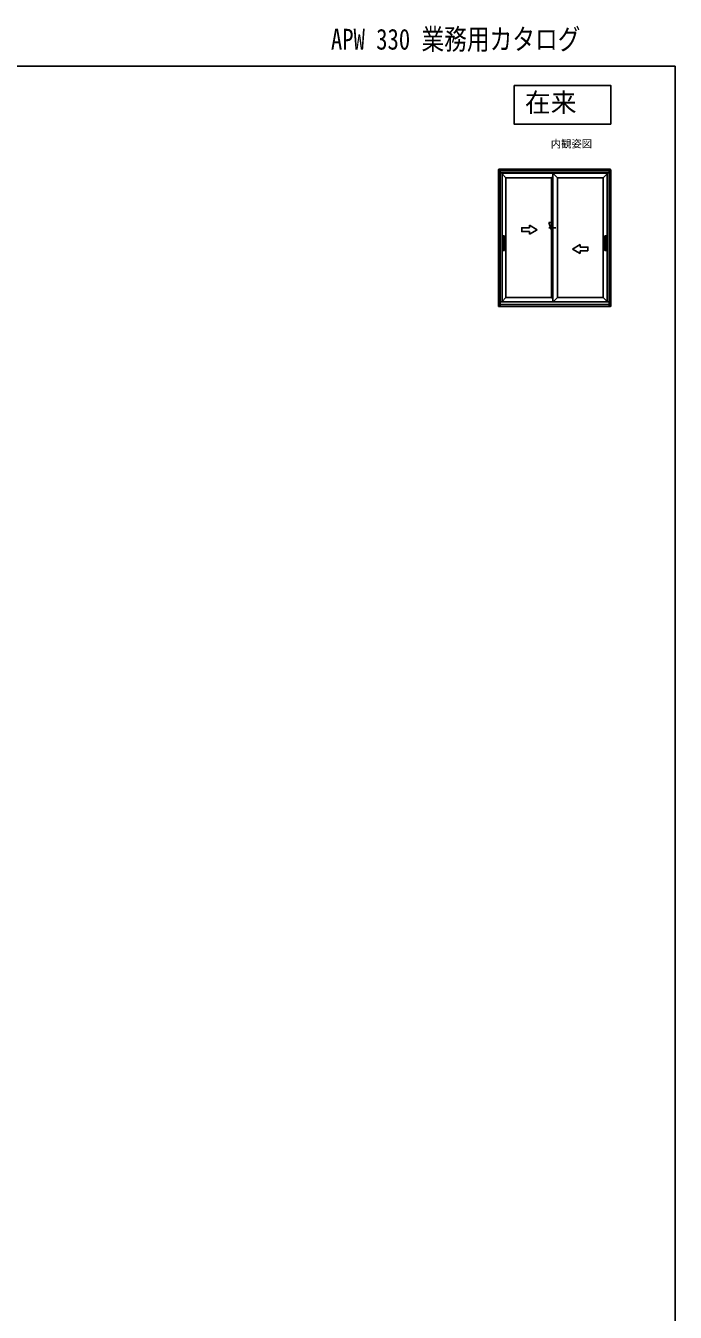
# Model space of a CAD drawing. Units: millimetres, scale not verified. Extents: x -526 to 524, y -783 to 779.
# Drawn here: x 21 to 524, y -218 to 778 of the extents above; entities that cross this region are included whole.
import ezdxf
from ezdxf.enums import TextEntityAlignment as Align

# ---------------------------------------------------------------- set-up
doc = ezdxf.new("R2010")
doc.units = ezdxf.units.MM
doc.header["$LTSCALE"] = 4
for name, color, linetype in [('0-1_USER1', 3, 'Continuous'), ('0-6_YKK_A1', 4, 'Continuous'), ('0-8_YKK_ZWAK', 7, 'Continuous')]:
    doc.layers.add(name, color=color, linetype=linetype)
doc.styles.add('ＭＳ ゴシック', font='')
doc.styles.get('ＭＳ ゴシック').set_extended_font_data('MS Gothic')

msp = doc.modelspace()

# ---------------------------------------------------------------- linework, layer by layer
at = {"layer": '0-1_USER1'}
msp.add_lwpolyline([(399.2, 732.2), (474.2, 732.2), (474.2, 702.2), (399.2, 702.2)], close=True, dxfattribs=at)
at = {"layer": '0-6_YKK_A1'}
for p, q in [((387, 666.7), (387, 561.35)), ((473.7, 667.2), (387.5, 667.2)), ((388.35, 667.2), (388.35, 560.85)), ((472.85, 665.95), (388.35, 665.95)), ((388.35, 664.45), (472.85, 664.45)), ((389.85, 664.45), (389.85, 564.4)), ((389.85, 664.25), (471.352, 664.25)), ((392.85, 660.6), (389.85, 663.6)), ((392.85, 660.6), (428.275, 660.6)), ((392.85, 660.6), (392.85, 567.85)), ((428.275, 660.6), (429.125, 661.45)), ((428.275, 660.6), (428.275, 623.9)), ((429.125, 564.4), (429.125, 664.25)), ((432.925, 660.6), (429.275, 664.25)), ((432.925, 660.6), (468.35, 660.6)), ((432.925, 660.6), (432.925, 567.85)), ((468.35, 660.6), (471.352, 663.602)), ((468.35, 567.85), (468.35, 660.6)), ((471.352, 664.45), (471.352, 564.4)), ((472.85, 667.2), (472.85, 560.85)), ((474.2, 561.35), (474.2, 666.7)), ((411.19, 621.9), (411.19, 623.864)), ((417.19, 620.4), (411.19, 623.864)), ((417.19, 620.4), (411.19, 616.936)), ((411.19, 616.936), (411.19, 618.9)), ((426.125, 625.9), (428.125, 619.9)), ((426.125, 625.9), (428.125, 625.9)), ((426.125, 621.9), (431.625, 621.9)), ((428.125, 619.9), (428.125, 625.9)), ((428.125, 623.9), (429.125, 623.9)), ((428.125, 619.9), (429.125, 619.9)), ((428.275, 619.9), (428.275, 567.85)), ((389.885, 609.9), (391.725, 609.9)), ((390.006, 614.19), (390.108, 615.556)), ((390.025, 614.163), (390.135, 614.163)), ((390.025, 610.369), (390.025, 614.163)), ((390.025, 610.369), (390.073, 610.355)), ((390.025, 609.431), (390.025, 605.638)), ((390.092, 614.165), (390.031, 614.165)), ((390.035, 610.33), (390.035, 609.47)), ((390.041, 610.175), (390.041, 609.625)), ((390.047, 610.136), (390.047, 610.163)), ((390.047, 610.135), (390.047, 610.136)), ((390.047, 609.665), (390.047, 610.135)), ((390.047, 609.664), (390.047, 609.665)), ((390.047, 609.637), (390.047, 609.664)), ((390.063, 610.149), (390.059, 610.149)), ((390.059, 609.651), (390.063, 609.651)), ((390.06, 610.355), (390.073, 610.355)), ((390.06, 609.445), (390.073, 609.445)), ((390.077, 610.149), (390.064, 610.149)), ((390.064, 609.651), (390.077, 609.651)), ((390.073, 610.355), (390.073, 610.181)), ((390.073, 610.181), (390.077, 610.17)), ((390.073, 609.619), (390.077, 609.63)), ((390.077, 609.63), (390.077, 610.17)), ((390.908, 614.165), (390.092, 614.165)), ((390.135, 614.165), (390.134, 614.15)), ((390.135, 614.148), (390.134, 614.15)), ((390.135, 614.148), (390.151, 614.145)), ((390.559, 614.162), (390.158, 614.159)), ((390.158, 614.159), (390.188, 614.161)), ((390.247, 615.65), (390.984, 615.65)), ((390.717, 614.163), (390.709, 614.163)), ((390.732, 614.163), (390.732, 605.637)), ((391.464, 614.163), (390.732, 614.163)), ((390.732, 614.068), (390.734, 614.068)), ((390.734, 614.058), (390.734, 614.103)), ((390.872, 614.135), (391, 614.143)), ((390.88, 614.135), (390.88, 614.155)), ((390.9, 605.788), (390.9, 614.013)), ((391, 614.113), (391.137, 614.113)), ((391, 614.065), (391, 605.735)), ((391, 614.065), (391, 614.065)), ((391.55, 614.165), (391.002, 614.165)), ((391.021, 615.65), (391.475, 615.65)), ((391.08, 614.155), (391.08, 614.143)), ((391.137, 614.113), (391.476, 614.107)), ((391.297, 614.132), (391.273, 614.139)), ((391.285, 614.163), (391.285, 614.136)), ((391.285, 614.135), (391.285, 614.163)), ((391.463, 614.165), (391.464, 614.163)), ((391.464, 614.163), (391.465, 614.163)), ((391.465, 614.163), (391.465, 614.165)), ((391.465, 614.107), (391.465, 614.163)), ((391.465, 614.163), (391.575, 614.163)), ((391.575, 614.163), (391.575, 614.007)), ((391.575, 614.007), (391.575, 605.793)), ((444.418, 605.4), (450.418, 608.864)), ((450.418, 606.9), (450.418, 608.864)), ((471.315, 609.9), (469.475, 609.9)), ((469.625, 614.163), (469.625, 614.007)), ((469.735, 614.163), (469.625, 614.163)), ((469.625, 614.007), (469.625, 605.793)), ((469.65, 614.165), (470.198, 614.165)), ((470.063, 614.113), (469.724, 614.107)), ((470.178, 615.65), (469.725, 615.65)), ((469.735, 614.163), (469.735, 614.165)), ((469.736, 614.163), (469.735, 614.163)), ((469.735, 614.107), (469.735, 614.163)), ((469.737, 614.165), (469.736, 614.163)), ((469.736, 614.163), (470.467, 614.163)), ((469.903, 614.132), (469.927, 614.139)), ((469.915, 614.163), (469.915, 614.136)), ((469.915, 614.135), (469.915, 614.163)), ((470.2, 614.113), (470.063, 614.113)), ((470.12, 614.155), (470.12, 614.143)), ((470.328, 614.135), (470.2, 614.143)), ((470.2, 614.065), (470.2, 605.735)), ((470.2, 614.065), (470.2, 614.065)), ((470.953, 615.65), (470.216, 615.65)), ((470.292, 614.165), (471.108, 614.165)), ((470.3, 605.788), (470.3, 614.013)), ((470.32, 614.135), (470.32, 614.155)), ((470.466, 614.058), (470.466, 614.103)), ((470.468, 614.068), (470.466, 614.068)), ((470.468, 614.163), (470.468, 605.637)), ((470.482, 614.163), (470.491, 614.163)), ((470.641, 614.162), (471.042, 614.159)), ((471.042, 614.159), (471.012, 614.161)), ((471.065, 614.148), (471.049, 614.145)), ((471.065, 614.165), (471.066, 614.15)), ((471.175, 614.163), (471.065, 614.163)), ((471.065, 614.148), (471.066, 614.15)), ((471.194, 614.19), (471.092, 615.556)), ((471.108, 614.165), (471.169, 614.165)), ((471.127, 610.181), (471.123, 610.17)), ((471.123, 609.63), (471.123, 610.17)), ((471.123, 610.149), (471.136, 610.149)), ((471.136, 609.651), (471.123, 609.651)), ((471.127, 609.619), (471.123, 609.63)), ((471.175, 610.369), (471.127, 610.355)), ((471.127, 610.355), (471.127, 610.181)), ((471.14, 610.355), (471.127, 610.355)), ((471.14, 609.445), (471.127, 609.445)), ((471.137, 610.149), (471.141, 610.149)), ((471.141, 609.651), (471.137, 609.651)), ((471.153, 610.136), (471.153, 610.163)), ((471.153, 610.135), (471.153, 610.136)), ((471.153, 609.665), (471.153, 610.135)), ((471.153, 609.664), (471.153, 609.665)), ((471.153, 609.637), (471.153, 609.664)), ((471.159, 610.175), (471.159, 609.625)), ((471.165, 610.33), (471.165, 609.47)), ((471.175, 610.369), (471.175, 614.163)), ((471.175, 609.431), (471.175, 605.638)), ((390.006, 605.61), (390.108, 604.244)), ((390.025, 605.638), (390.135, 605.638)), ((390.092, 605.635), (390.031, 605.635)), ((390.908, 605.635), (390.092, 605.635)), ((390.135, 605.652), (390.134, 605.65)), ((390.135, 605.635), (390.134, 605.65)), ((390.135, 605.652), (390.151, 605.655)), ((390.152, 605.655), (390.151, 605.655)), ((390.559, 605.638), (390.158, 605.641)), ((390.158, 605.641), (390.188, 605.639)), ((390.247, 604.15), (390.984, 604.15)), ((390.717, 605.637), (390.709, 605.637)), ((390.732, 605.733), (390.734, 605.733)), ((391.465, 605.638), (390.732, 605.638)), ((390.734, 605.742), (390.734, 605.697)), ((390.872, 605.665), (391, 605.658)), ((390.88, 605.665), (390.88, 605.645)), ((391, 605.735), (391, 605.735)), ((391, 605.688), (391.137, 605.688)), ((391, 605.658), (391.137, 605.658)), ((391.55, 605.635), (391.002, 605.635)), ((391.022, 604.15), (391.475, 604.15)), ((391.08, 605.645), (391.08, 605.658)), ((391.137, 605.688), (391.476, 605.693)), ((391.137, 605.658), (391.266, 605.66)), ((391.273, 605.661), (391.297, 605.668)), ((391.285, 605.665), (391.285, 605.638)), ((391.285, 605.638), (391.285, 605.664)), ((391.463, 605.635), (391.464, 605.638)), ((391.465, 605.693), (391.465, 605.638)), ((391.465, 605.638), (391.575, 605.638)), ((391.465, 605.638), (391.465, 605.635)), ((391.575, 605.793), (391.575, 605.638)), ((444.418, 605.4), (450.418, 601.936)), ((450.418, 601.936), (450.418, 603.9)), ((456.418, 603.9), (450.418, 603.9)), ((469.625, 605.793), (469.625, 605.638)), ((469.735, 605.638), (469.625, 605.638)), ((469.65, 605.635), (470.198, 605.635)), ((470.063, 605.688), (469.724, 605.693)), ((470.178, 604.15), (469.725, 604.15)), ((469.735, 605.693), (469.735, 605.638)), ((469.735, 605.638), (470.467, 605.638)), ((469.735, 605.638), (469.735, 605.635)), ((469.737, 605.635), (469.736, 605.638)), ((469.927, 605.661), (469.903, 605.668)), ((469.915, 605.665), (469.915, 605.638)), ((469.915, 605.638), (469.915, 605.664)), ((470.063, 605.658), (469.934, 605.66)), ((470.2, 605.688), (470.063, 605.688)), ((470.2, 605.658), (470.063, 605.658)), ((470.12, 605.645), (470.12, 605.658)), ((470.2, 605.735), (470.2, 605.735)), ((470.328, 605.665), (470.2, 605.658)), ((470.953, 604.15), (470.216, 604.15)), ((470.292, 605.635), (471.108, 605.635)), ((470.32, 605.665), (470.32, 605.645)), ((470.466, 605.742), (470.466, 605.697)), ((470.468, 605.733), (470.466, 605.733)), ((470.482, 605.637), (470.491, 605.637)), ((470.641, 605.638), (471.042, 605.641)), ((471.042, 605.641), (471.012, 605.639)), ((471.048, 605.655), (471.049, 605.655)), ((471.065, 605.652), (471.049, 605.655)), ((471.065, 605.652), (471.066, 605.65)), ((471.065, 605.635), (471.066, 605.65)), ((471.175, 605.638), (471.065, 605.638)), ((471.194, 605.61), (471.092, 604.244)), ((471.108, 605.635), (471.169, 605.635)), ((387.5, 560.85), (473.7, 560.85)), ((388.35, 564.4), (472.85, 564.4)), ((472.85, 562.45), (388.35, 562.45)), ((392.85, 567.85), (389.85, 564.85)), ((428.275, 567.85), (392.85, 567.85)), ((428.275, 567.85), (429.125, 567)), ((432.925, 567.85), (429.475, 564.4)), ((432.925, 567.85), (468.35, 567.85)), ((471.352, 564.848), (468.35, 567.85))]:
    msp.add_line(p, q, dxfattribs=at)
for points in [[(411.19, 621.9), (405.19, 621.9), (405.19, 618.9), (411.19, 618.9)], [(390.025, 609.431), (390.073, 609.445), (390.073, 609.619)], [(390.059, 610.149), (390.055, 610.147), (390.051, 610.145), (390.049, 610.143)], [(390.049, 609.657), (390.051, 609.655), (390.055, 609.653), (390.059, 609.651)], [(390.064, 610.149), (390.063, 610.149), (390.063, 610.149)], [(390.063, 609.651), (390.063, 609.651), (390.064, 609.651)], [(390.158, 614.12), (390.157, 614.128), (390.156, 614.135), (390.155, 614.14), (390.153, 614.144), (390.152, 614.145), (390.151, 614.145)], [(390.158, 614.12), (390.158, 614.13), (390.158, 614.14), (390.158, 614.15), (390.158, 614.159)], [(390.208, 615.65), (390.218, 615.65), (390.247, 615.65)], [(390.758, 614.128), (390.79, 614.13), (390.827, 614.132), (390.872, 614.135)], [(391.105, 614.163), (391.105, 614.155), (390.855, 614.155), (390.855, 614.163)], [(391.002, 614.165), (390.981, 614.165), (390.961, 614.165), (390.942, 614.165), (390.924, 614.165), (390.908, 614.165)], [(390.939, 614.165), (390.948, 614.536), (390.955, 614.908), (390.96, 615.279), (390.963, 615.65)], [(390.984, 615.65), (390.995, 615.65), (391.008, 615.65), (391.021, 615.65)], [(391, 614.113), (390.999, 614.11), (390.999, 614.104), (390.999, 614.093), (390.999, 614.08), (391, 614.065)], [(391, 614.143), (391.137, 614.143), (391.266, 614.14)], [(391, 614.142), (391, 614.142), (391, 614.117)], [(391.346, 614.109), (391.333, 614.118), (391.316, 614.125), (391.297, 614.132)], [(391.561, 614.165), (391.555, 614.165), (391.546, 614.165), (391.54, 614.165), (391.533, 614.165), (391.525, 614.165), (391.515, 614.165), (391.504, 614.165), (391.492, 614.165), (391.479, 614.165)], [(391.575, 615.55), (391.581, 615.21), (391.584, 614.87), (391.585, 614.53), (391.586, 614.19)], [(469.625, 615.55), (469.619, 615.21), (469.616, 614.87), (469.614, 614.53), (469.614, 614.19)], [(469.639, 614.165), (469.645, 614.165), (469.654, 614.165), (469.66, 614.165), (469.667, 614.165), (469.675, 614.165), (469.685, 614.165), (469.696, 614.165), (469.708, 614.165), (469.721, 614.165)], [(469.854, 614.109), (469.867, 614.118), (469.884, 614.125), (469.903, 614.132)], [(470.2, 614.143), (470.063, 614.143), (469.934, 614.14)], [(470.095, 614.163), (470.095, 614.155), (470.345, 614.155), (470.345, 614.163)], [(470.216, 615.65), (470.205, 615.65), (470.192, 615.65), (470.178, 615.65)], [(470.198, 614.165), (470.219, 614.165), (470.239, 614.165), (470.258, 614.165), (470.276, 614.165), (470.292, 614.165)], [(470.2, 614.142), (470.2, 614.142), (470.2, 614.117)], [(470.2, 614.113), (470.201, 614.11), (470.201, 614.104), (470.201, 614.093), (470.2, 614.08), (470.2, 614.065)], [(470.261, 614.165), (470.252, 614.536), (470.245, 614.908), (470.24, 615.279), (470.236, 615.65)], [(470.442, 614.128), (470.41, 614.13), (470.373, 614.132), (470.328, 614.135)], [(470.992, 615.65), (470.982, 615.65), (470.953, 615.65)], [(471.042, 614.12), (471.042, 614.13), (471.042, 614.14), (471.042, 614.15), (471.042, 614.159)], [(471.042, 614.12), (471.043, 614.128), (471.043, 614.135), (471.045, 614.14), (471.046, 614.144), (471.048, 614.145), (471.049, 614.145)], [(471.175, 609.431), (471.127, 609.445), (471.127, 609.619)], [(471.136, 610.149), (471.137, 610.149), (471.137, 610.149)], [(471.137, 609.651), (471.137, 609.651), (471.136, 609.651)], [(471.141, 610.149), (471.145, 610.147), (471.149, 610.145), (471.151, 610.143)], [(471.151, 609.657), (471.149, 609.655), (471.145, 609.653), (471.141, 609.651)], [(390.158, 605.68), (390.157, 605.672), (390.156, 605.665), (390.155, 605.66), (390.153, 605.656), (390.152, 605.655)], [(390.158, 605.68), (390.158, 605.67), (390.158, 605.66), (390.158, 605.65), (390.158, 605.641)], [(390.208, 604.15), (390.218, 604.15), (390.247, 604.15)], [(390.758, 605.672), (390.79, 605.67), (390.827, 605.668), (390.872, 605.665)], [(391.105, 605.638), (391.105, 605.645), (390.855, 605.645), (390.855, 605.638)], [(391.002, 605.635), (390.981, 605.635), (390.961, 605.635), (390.942, 605.635), (390.924, 605.635), (390.908, 605.635)], [(390.939, 605.635), (390.948, 605.264), (390.955, 604.892), (390.96, 604.521), (390.963, 604.15)], [(390.984, 604.15), (390.995, 604.15), (391.008, 604.15), (391.022, 604.15)], [(391, 605.688), (390.999, 605.69), (390.999, 605.696), (390.999, 605.707), (390.999, 605.72), (391, 605.735)], [(391, 605.658), (391, 605.658), (391, 605.683)], [(391.297, 605.668), (391.316, 605.675), (391.333, 605.682), (391.346, 605.691)], [(391.561, 605.635), (391.555, 605.635), (391.546, 605.635), (391.54, 605.635), (391.533, 605.635), (391.525, 605.635), (391.515, 605.635), (391.504, 605.635), (391.492, 605.635), (391.479, 605.635)], [(391.575, 604.25), (391.581, 604.59), (391.584, 604.93), (391.585, 605.27), (391.586, 605.61)], [(450.418, 606.9), (456.418, 606.9), (456.418, 603.9)], [(469.625, 604.25), (469.619, 604.59), (469.616, 604.93), (469.614, 605.27), (469.614, 605.61)], [(469.639, 605.635), (469.645, 605.635), (469.654, 605.635), (469.66, 605.635), (469.667, 605.635), (469.675, 605.635), (469.685, 605.635), (469.696, 605.635), (469.708, 605.635), (469.721, 605.635)], [(469.903, 605.668), (469.884, 605.675), (469.867, 605.682), (469.854, 605.691)], [(470.095, 605.638), (470.095, 605.645), (470.345, 605.645), (470.345, 605.638)], [(470.216, 604.15), (470.205, 604.15), (470.192, 604.15), (470.178, 604.15)], [(470.198, 605.635), (470.218, 605.635), (470.239, 605.635), (470.258, 605.635), (470.275, 605.635), (470.292, 605.635)], [(470.2, 605.688), (470.201, 605.69), (470.201, 605.696), (470.201, 605.707), (470.2, 605.72), (470.2, 605.735)], [(470.2, 605.658), (470.2, 605.658), (470.2, 605.683)], [(470.261, 605.635), (470.252, 605.264), (470.245, 604.892), (470.24, 604.521), (470.236, 604.15)], [(470.442, 605.672), (470.41, 605.67), (470.373, 605.668), (470.328, 605.665)], [(470.992, 604.15), (470.982, 604.15), (470.953, 604.15)], [(471.042, 605.68), (471.043, 605.672), (471.043, 605.665), (471.045, 605.66), (471.046, 605.656), (471.048, 605.655)], [(471.042, 605.68), (471.042, 605.67), (471.042, 605.66), (471.042, 605.65), (471.042, 605.641)]]:
    msp.add_lwpolyline(points, dxfattribs=at)
for centre, radius, start, end in [((387.5, 666.7), 0.5, 90, 180), ((473.7, 666.7), 0.5, 0, 90), ((390.031, 614.19), 0.025, 180, 270), ((390.06, 610.33), 0.025, 90, 180), ((390.06, 609.47), 0.025, 180, 270), ((390.208, 615.55), 0.1, 90, 176.5), ((390.759, 614.103), 0.025, 93.4998, 180), ((391, 614.013), 0.1, 90, 180), ((391.266, 614.115), 0.025, 73.12061, 89), ((391.475, 615.55), 0.1, 0, 90), ((391.475, 614.007), 0.1, 0, 88.99997), ((391.561, 614.19), 0.025, 270, 0), ((469.639, 614.19), 0.025, 180, 270), ((469.725, 615.55), 0.1, 90, 180), ((469.725, 614.007), 0.1, 91.00003, 180), ((469.934, 614.115), 0.025, 91, 106.87939), ((470.2, 614.013), 0.1, 0, 90), ((470.441, 614.103), 0.025, 0, 86.5002), ((470.992, 615.55), 0.1, 3.5, 90), ((471.14, 610.33), 0.025, 0, 90), ((471.14, 609.47), 0.025, 270, 0), ((471.169, 614.19), 0.025, 270, 0), ((390.031, 605.61), 0.025, 90, 180), ((390.208, 604.25), 0.1, 183.5, 270), ((390.759, 605.697), 0.025, 180, 266.5002), ((391, 605.788), 0.1, 180, 270), ((391.266, 605.685), 0.025, 271, 286.87939), ((391.475, 604.25), 0.1, 270, 0), ((391.475, 605.793), 0.1, 271.00003, 0), ((391.561, 605.61), 0.025, 0, 90), ((469.639, 605.61), 0.025, 90, 180), ((469.725, 605.793), 0.1, 180, 268.99997), ((469.725, 604.25), 0.1, 180, 270), ((469.934, 605.685), 0.025, 253.12061, 269), ((470.2, 605.788), 0.1, 270, 0), ((470.441, 605.697), 0.025, 273.4998, 0), ((470.992, 604.25), 0.1, 270, 356.5), ((471.169, 605.61), 0.025, 0, 90), ((387.5, 561.35), 0.5, 180, 270), ((473.7, 561.35), 0.5, 270, 0)]:
    msp.add_arc(centre, radius, start, end, dxfattribs=at)
for centre, major_axis, ratio, start_param, end_param in [((390.216, 610.175), (-0.078, 0.157), 0.999842, 0.4866055, 1.107103), ((390.216, 609.625), (0.078, 0.157), 0.999842, 2.0344896, 2.6549872), ((390.222, 610.163), (-0.078, 0.157), 0.999842, 0.546621, 1.107103), ((390.062, 610.136), (0.015, 0.0012), 0.897989, 2.4813261, 3.0534814), ((390.062, 609.664), (-0.015, 0.0012), 0.897989, 0.0881113, 0.6602665), ((390.222, 609.637), (0.078, 0.157), 0.999842, 2.0344896, 2.5949716), ((390.107, 610.15), (0.045, 0), 0.052408, 3.4446532, 3.9916935), ((390.107, 609.65), (0.045, 0), 0.052408, 2.2914918, 2.8385321), ((393.076, 614.141), (3.1, 0), 0.017937, 2.6929504, 2.7694402), ((390.709, 614.156), (-0.4, 0), 0.017937, 4.712389, 5.0963614), ((470.491, 614.156), (0.4, 0), 0.017937, 1.1868239, 1.5707963), ((468.124, 614.141), (-3.1, 0), 0.017937, 3.5137451, 3.5902349), ((471.093, 610.15), (-0.045, 0), 0.052408, 2.2914918, 2.8385321), ((471.093, 609.65), (-0.045, 0), 0.052408, 3.4446532, 3.9916935), ((470.984, 610.175), (0.078, 0.157), 0.999842, 5.1760823, 5.7965798), ((470.978, 610.163), (0.078, 0.157), 0.999842, 5.1760823, 5.7365643), ((470.978, 609.637), (-0.078, 0.157), 0.999842, 3.6882137, 4.2486957), ((470.984, 609.625), (-0.078, 0.157), 0.999842, 3.6281981, 4.2486957), ((471.138, 610.136), (-0.015, 0.0012), 0.897989, 3.2297039, 3.8018592), ((471.138, 609.664), (0.015, 0.0012), 0.897989, 5.6229188, 6.195074), ((393.076, 605.659), (3.1, 0), 0.017937, 3.5137451, 3.5902349), ((390.709, 605.644), (-0.4, 0), 0.017937, 1.1868239, 1.5707963), ((470.491, 605.644), (0.4, 0), 0.017937, 4.712389, 5.0963614), ((468.124, 605.659), (-3.1, 0), 0.017937, 2.6929504, 2.7694402)]:
    msp.add_ellipse(centre, major_axis=major_axis, ratio=ratio, start_param=start_param, end_param=end_param, dxfattribs=at)
at = {"layer": '0-8_YKK_ZWAK'}
msp.add_line((-525.8, 747.2), (524.2, 747.2), dxfattribs=at)
msp.add_lwpolyline([(-525.8, -782.8), (524.2, -782.8), (524.2, 747.2)], dxfattribs=at)

# ---------------------------------------------------------------- texts
at = {"layer": '0-1_USER1', "style": 'ＭＳ ゴシック', "width": 0.8}
msp.add_text('APW 330 業務用カタログ', height=16.13, dxfattribs=at).set_placement((257.187, 755.075), align=Align.BOTTOM_LEFT)
at = {"layer": '0-1_USER1', "style": 'ＭＳ ゴシック'}
for s, height, p in [('在来', 14.66, (407.618, 707.2)), ('内観姿図', 5.865, (427.655, 682.2))]:
    msp.add_text(s, height=height, dxfattribs=at).set_placement(p, align=Align.BOTTOM_LEFT)

doc.saveas('drawing.dxf')
